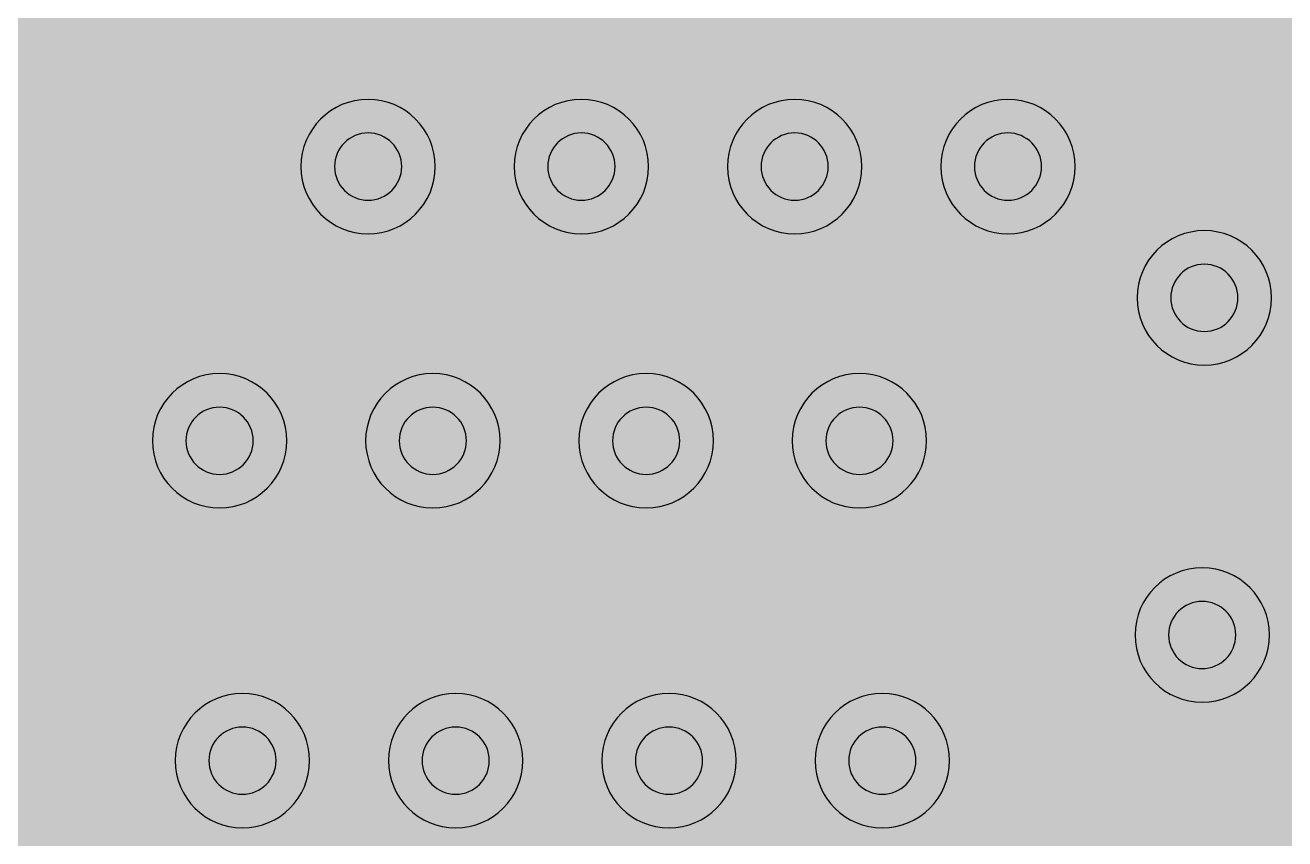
# Model space of a CAD drawing. Header units: millimetres. Extents: x -2 to 135, y -2 to 106.
# Drawn here: x 106.4 to 112.02, y 9 to 12.64 of the extents above; entities that cross this region are included whole.
import ezdxf

# ---------------------------------------------------------------- set-up
doc = ezdxf.new("R2010")
doc.units = ezdxf.units.MM
doc.header["$MEASUREMENT"] = 0
for name, color, linetype, true_color in [('Bottom-Layer', 7, 'Continuous', 0x0000ff), ('Hole-Layer', 7, 'Continuous', 0x222222), ('Multi-Layer', 7, 'Continuous', 0xc0c0c0), ('Top-Layer', 7, 'Continuous', 0xff0000)]:
    doc.layers.add(name, color=color, linetype=linetype, true_color=true_color)

msp = doc.modelspace()

# ---------------------------------------------------------------- hatches: boundary and pattern name
at = {"layer": 'Bottom-Layer'}
msp.add_hatch(color=256, dxfattribs=at).paths.add_polyline_path([(126.4237, 0.3581), (41.6763, 0.3581), (42.3202, 1.129), (42.8008, 2.011), (43.0992, 2.9701), (43.2041, 3.969), (43.1114, 4.9692), (42.8245, 5.9318), (42.3547, 6.8196), (41.7202, 7.5982), (40.9454, 8.2375), (40.0605, 8.7127), (39.0996, 9.0053), (38.1001, 9.1042), (37.1005, 9.0053), (36.1397, 8.7127), (35.2547, 8.2375), (34.48, 7.5982), (33.8454, 6.8196), (33.3756, 5.9318), (33.0888, 4.9692), (32.996, 3.969), (33.1009, 2.9701), (33.3994, 2.011), (33.8799, 1.129), (34.5239, 0.3581), (0.3581, 0.3581), (0.3581, 99.5421), (34.5239, 99.5421), (33.8799, 98.7712), (33.3994, 97.8892), (33.1009, 96.9301), (32.996, 95.9312), (33.0888, 94.931), (33.3756, 93.9684), (33.8454, 93.0806), (34.48, 92.302), (35.2547, 91.6627), (36.1397, 91.1875), (37.1005, 90.8949), (38.1001, 90.796), (39.0996, 90.8949), (40.0605, 91.1875), (40.9454, 91.6627), (41.7202, 92.302), (42.3547, 93.0806), (42.8245, 93.9684), (43.1114, 94.931), (43.2041, 95.9312), (43.0992, 96.9301), (42.8008, 97.8892), (42.3202, 98.7712), (41.6763, 99.5421), (126.4241, 99.5421), (125.779, 98.7696), (125.2981, 97.8856), (124.9999, 96.9244), (124.8962, 95.9234), (124.9908, 94.9215), (125.2802, 93.9577), (125.7531, 93.0693), (126.3911, 92.291), (127.1694, 91.653), (128.0577, 91.1801), (129.0216, 90.8907), (130.0235, 90.7961), (131.0245, 90.8999), (131.9857, 91.198), (132.8697, 91.679), (133.6421, 92.324), (133.6421, 7.5759), (132.8697, 8.2209), (131.9857, 8.7019), (131.0246, 9.0001), (130.0236, 9.1039), (129.0217, 9.0092), (128.0578, 8.7199), (127.1695, 8.247), (126.3912, 7.6091), (125.7532, 6.8309), (125.2802, 5.9425), (124.9908, 4.9787), (124.8961, 3.9768), (124.9998, 2.9758), (125.2979, 2.0147), (125.7787, 1.1306)])
at = {"layer": 'Top-Layer'}
msp.add_hatch(color=256, dxfattribs=at).paths.add_polyline_path([(126.4237, 0.3581), (41.6763, 0.3581), (42.3202, 1.129), (42.8008, 2.011), (43.0992, 2.9701), (43.2041, 3.969), (43.1114, 4.9692), (42.8245, 5.9318), (42.3547, 6.8196), (41.7202, 7.5982), (40.9454, 8.2375), (40.0605, 8.7127), (39.0996, 9.0053), (38.1001, 9.1042), (37.1005, 9.0053), (36.1397, 8.7127), (35.2547, 8.2375), (34.48, 7.5982), (33.8454, 6.8196), (33.3756, 5.9318), (33.0888, 4.9692), (32.996, 3.969), (33.1009, 2.9701), (33.3994, 2.011), (33.8799, 1.129), (34.5239, 0.3581), (0.3581, 0.3581), (0.3581, 99.5421), (34.5239, 99.5421), (33.8799, 98.7712), (33.3994, 97.8892), (33.1009, 96.9301), (32.996, 95.9312), (33.0888, 94.931), (33.3756, 93.9684), (33.8454, 93.0806), (34.48, 92.302), (35.2547, 91.6627), (36.1397, 91.1875), (37.1005, 90.8949), (38.1001, 90.796), (39.0996, 90.8949), (40.0605, 91.1875), (40.9454, 91.6627), (41.7202, 92.302), (42.3547, 93.0806), (42.8245, 93.9684), (43.1114, 94.931), (43.2041, 95.9312), (43.0992, 96.9301), (42.8008, 97.8892), (42.3202, 98.7712), (41.6763, 99.5421), (126.4241, 99.5421), (125.779, 98.7696), (125.2981, 97.8856), (124.9999, 96.9244), (124.8962, 95.9234), (124.9908, 94.9215), (125.2802, 93.9577), (125.7531, 93.0693), (126.3911, 92.291), (127.1694, 91.653), (128.0577, 91.1801), (129.0216, 90.8907), (130.0235, 90.7961), (131.0245, 90.8999), (131.9857, 91.198), (132.8697, 91.679), (133.6421, 92.324), (133.6421, 7.5759), (132.8697, 8.2209), (131.9857, 8.7019), (131.0246, 9.0001), (130.0236, 9.1039), (129.0217, 9.0092), (128.0578, 8.7199), (127.1695, 8.247), (126.3912, 7.6091), (125.7532, 6.8309), (125.2802, 5.9425), (124.9908, 4.9787), (124.8961, 3.9768), (124.9998, 2.9758), (125.2979, 2.0147), (125.7787, 1.1306)])

# ---------------------------------------------------------------- linework, layer by layer
at = {"layer": 'Hole-Layer'}
for points in [[(107.7776, 12.0039, 1), (108.0776, 12.0039), (108.0776, 12.0039, 1), (107.7776, 12.0039)], [(108.7297, 12.0039, 1), (109.0297, 12.0039), (109.0297, 12.0039, 1), (108.7297, 12.0039)], [(109.6817, 12.0039, 1), (109.9817, 12.0039), (109.9817, 12.0039, 1), (109.6817, 12.0039)], [(110.6337, 12.0039, 1), (110.9337, 12.0039), (110.9337, 12.0039, 1), (110.6337, 12.0039)], [(111.5101, 11.4179, 1), (111.8101, 11.4179), (111.8101, 11.4179, 1), (111.5101, 11.4179)], [(107.1146, 10.7798, 1), (107.4146, 10.7798), (107.4146, 10.7798, 1), (107.1146, 10.7798)], [(108.0666, 10.7798, 1), (108.3666, 10.7798), (108.3666, 10.7798, 1), (108.0666, 10.7798)], [(109.0187, 10.7798, 1), (109.3187, 10.7798), (109.3187, 10.7798, 1), (109.0187, 10.7798)], [(109.9707, 10.7798, 1), (110.2707, 10.7798), (110.2707, 10.7798, 1), (109.9707, 10.7798)], [(111.5007, 9.9128, 1), (111.8007, 9.9128), (111.8007, 9.9128, 1), (111.5007, 9.9128)], [(107.2166, 9.3518, 1), (107.5166, 9.3518), (107.5166, 9.3518, 1), (107.2166, 9.3518)], [(108.1686, 9.3518, 1), (108.4686, 9.3518), (108.4686, 9.3518, 1), (108.1686, 9.3518)], [(109.1207, 9.3518, 1), (109.4207, 9.3518), (109.4207, 9.3518, 1), (109.1207, 9.3518)], [(110.0727, 9.3518, 1), (110.3727, 9.3518), (110.3727, 9.3518, 1), (110.0727, 9.3518)]]:
    msp.add_lwpolyline(points, format="xyb", dxfattribs=at)
at = {"layer": 'Multi-Layer'}
for points in [[(107.6276, 12.0039, 1), (108.2276, 12.0039, 1)], [(108.5797, 12.0039, 1), (109.1797, 12.0039, 1)], [(109.5317, 12.0039, 1), (110.1317, 12.0039, 1)], [(110.4837, 12.0039, 1), (111.0837, 12.0039, 1)], [(111.3601, 11.4179, 1), (111.9601, 11.4179, 1)], [(106.9646, 10.7798, 1), (107.5646, 10.7798, 1)], [(107.9166, 10.7798, 1), (108.5166, 10.7798, 1)], [(108.8687, 10.7798, 1), (109.4687, 10.7798, 1)], [(109.8207, 10.7798, 1), (110.4207, 10.7798, 1)], [(111.3507, 9.9128, 1), (111.9507, 9.9128, 1)], [(107.0666, 9.3518, 1), (107.6666, 9.3518, 1)], [(108.0186, 9.3518, 1), (108.6186, 9.3518, 1)], [(108.9707, 9.3518, 1), (109.5707, 9.3518, 1)], [(109.9227, 9.3518, 1), (110.5227, 9.3518, 1)]]:
    msp.add_lwpolyline(points, format="xyb", close=True, dxfattribs=at)

doc.saveas('drawing.dxf')
